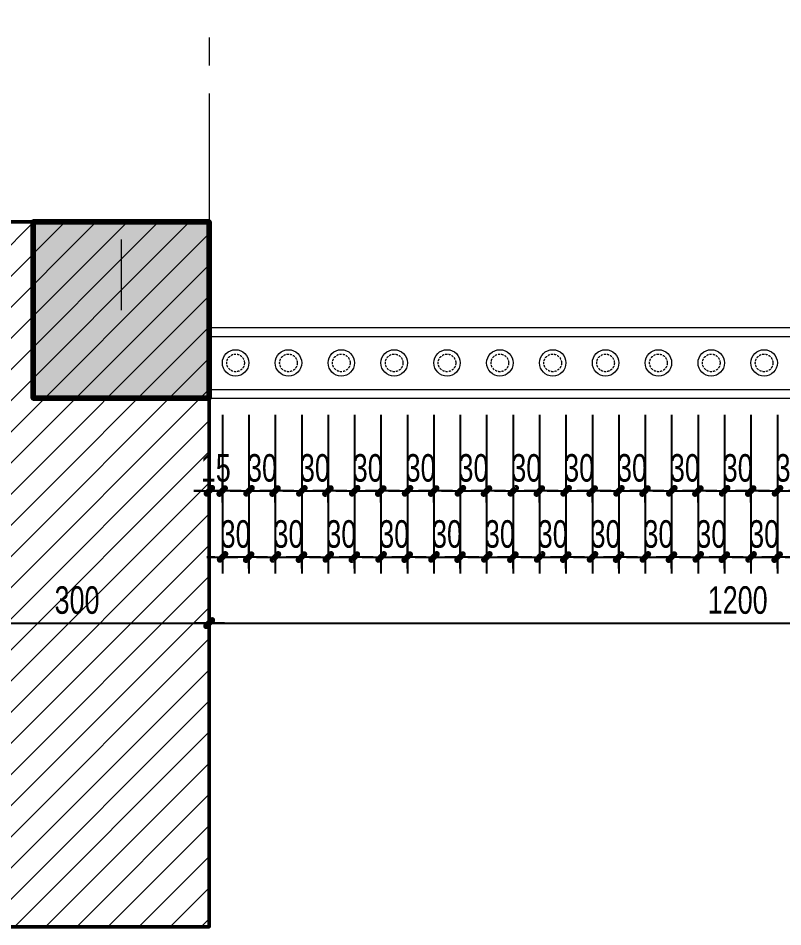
# Model space of a CAD drawing. Header units: inches. Extents: x 88947 to 296847, y 35049 to 161062.
# Drawn here: x 231767 to 233503, y 70366 to 72429 of the extents above; entities that cross this region are included whole.
import ezdxf

# ---------------------------------------------------------------- set-up
doc = ezdxf.new("R2010")
doc.units = ezdxf.units.IN
doc.header["$MEASUREMENT"] = 0
doc.header["$PDMODE"] = 1
for name, pattern in [('ACAD_ISO03W100', [30, 12, -18]), ('CENTER', [50.8, 31.75, -6.35, 6.35, -6.35]), ('HIDDEN', [0.375, 0.25, -0.125])]:
    doc.linetypes.add(name, pattern=pattern)
for name, color, linetype, lineweight in [('A-Dims', 145, 'Continuous', 25), ('DIM', 7, 'Continuous', 25), ('HATCH', 8, 'Continuous', 5), ('KHUNG 1', 6, 'Continuous', 70), ('THAY', 3, 'Continuous', 18), ('TRUC', 252, 'ACAD_ISO03W100', 13), ('TUONG', 4, 'Continuous', 50)]:
    doc.layers.add(name, color=color, linetype=linetype, lineweight=lineweight)
doc.styles.add('VNI-HELVE-CONDENSE', font='VNARIAL.TTF', dxfattribs={"width": 0.7})
doc.dimstyles.new('TAS-25', dxfattribs={"dimscale": 25, "dimtxt": 2.5, "dimasz": 0.7, "dimexe": 1.5, "dimexo": 1.5, "dimgap": 0.8, "dimtad": 1, "dimdec": 0, "dimlfac": 0.5, "dimzin": 3, "dimdsep": 46, "dimtxsty": 'VNI-HELVE-CONDENSE', "dimblk": 'TICK', "dimcen": 2.5, "dimclrt": 71, "dimazin": 2, "dimtfac": 0.75, "dimtdec": 0, "dimtix": 1, "dimtmove": 2, "dimatfit": 2, "dimldrblk": 'TICK123', "dimfxl": 1.5, "dimtolj": 1, "dimtzin": 0, "dimarcsym": 0})

# ---------------------------------------------------------------- blocks, each defined once
blk = doc.blocks.new('TICK')
at = {"layer": 'A-Dims', "color": 1}
for p, q in [((0, 1.5), (0, -1.5)), ((-2, 0), (2, 0))]:
    blk.add_line(p, q, dxfattribs=at)
at = {"layer": 'A-Dims', "color": 1, "const_width": 0.788}
blk.add_lwpolyline([(-0.33, -0.35), (0.38, 0.38)], dxfattribs=at)
at = {"layer": 'A-Dims', "color": 1, "const_width": 0.394}
for points in [[(0.24, 0.52, -0.414214), (0.52, 0.52, -1)], [(0.52, 0.52, -0.414214), (0.52, 0.24, -1)], [(-0.47, -0.21, 0.414214), (-0.47, -0.49, 1)], [(-0.47, -0.49, 0.414214), (-0.19, -0.49, 1)]]:
    blk.add_lwpolyline(points, format="xyb", dxfattribs=at)
blk = doc.blocks.new('*D1619')
at = {"layer": 'Defpoints', "color": 0}
for p in [(232410.4, 71566.3), (232470.4, 71566.3), (232470.4, 71355.7)]:
    blk.add_point(p, dxfattribs=at)
at = {"layer": 'DIM', "color": 0, "lineweight": -2}
for p, q in [((232410.4, 71528.8), (232410.4, 71318.2)), ((232470.4, 71528.8), (232470.4, 71318.2)), ((232392.9, 71355.7), (232375.4, 71355.7)), ((232410.4, 71355.7), (232470.4, 71355.7)), ((232487.9, 71355.7), (232505.4, 71355.7))]:
    blk.add_line(p, q, dxfattribs=at)
at = {"layer": 'DIM', "color": 0, "lineweight": -2, "xscale": 17.5, "yscale": 17.5, "zscale": 17.5}
blk.add_blockref('TICK', (232410.4, 71355.7), dxfattribs=at)
at = {"layer": 'DIM', "color": 0, "lineweight": -2, "xscale": 17.5, "yscale": 17.5, "zscale": 17.5, "rotation": 180}
blk.add_blockref('TICK', (232470.4, 71355.7), dxfattribs=at)
at = {"layer": 'DIM', "color": 71, "insert": (232440.4, 71407.6), "char_height": 62.5, "attachment_point": 5, "style": 'VNI-HELVE-CONDENSE'}
blk.add_mtext('\\A1;30', dxfattribs=at)
blk = doc.blocks.new('TICK123')
at = {"layer": 'A-Dims', "color": 1}
blk.add_lwpolyline([(0.05, 0, 0, 0.84, 0), (-2.11, 0, 8.4, 8.4, 0)], format="xyseb", dxfattribs=at)
blk = doc.blocks.new('*D1620')
at = {"layer": 'Defpoints', "color": 0}
for p in [(232470.4, 71566.3), (232530.4, 71566.3), (232530.4, 71205.7)]:
    blk.add_point(p, dxfattribs=at)
at = {"layer": 'DIM', "color": 0, "lineweight": -2}
for p, q in [((232470.4, 71528.8), (232470.4, 71168.2)), ((232530.4, 71528.8), (232530.4, 71168.2)), ((232452.9, 71205.7), (232435.4, 71205.7)), ((232470.4, 71205.7), (232530.4, 71205.7)), ((232547.9, 71205.7), (232565.4, 71205.7))]:
    blk.add_line(p, q, dxfattribs=at)
at = {"layer": 'DIM', "color": 0, "lineweight": -2, "xscale": 17.5, "yscale": 17.5, "zscale": 17.5}
blk.add_blockref('TICK', (232470.4, 71205.7), dxfattribs=at)
at = {"layer": 'DIM', "color": 0, "lineweight": -2, "xscale": 17.5, "yscale": 17.5, "zscale": 17.5, "rotation": 180}
blk.add_blockref('TICK', (232530.4, 71205.7), dxfattribs=at)
at = {"layer": 'DIM', "color": 71, "insert": (232500.4, 71257.6), "char_height": 62.5, "attachment_point": 5, "style": 'VNI-HELVE-CONDENSE'}
blk.add_mtext('\\A1;30', dxfattribs=at)
blk = doc.blocks.new('*D1621')
at = {"layer": 'Defpoints', "color": 0}
for p in [(232530.4, 71566.3), (232590.4, 71566.3), (232590.4, 71355.7)]:
    blk.add_point(p, dxfattribs=at)
at = {"layer": 'DIM', "color": 0, "lineweight": -2}
for p, q in [((232530.4, 71528.8), (232530.4, 71318.2)), ((232590.4, 71528.8), (232590.4, 71318.2)), ((232512.9, 71355.7), (232495.4, 71355.7)), ((232530.4, 71355.7), (232590.4, 71355.7)), ((232607.9, 71355.7), (232625.4, 71355.7))]:
    blk.add_line(p, q, dxfattribs=at)
at = {"layer": 'DIM', "color": 0, "lineweight": -2, "xscale": 17.5, "yscale": 17.5, "zscale": 17.5}
blk.add_blockref('TICK', (232530.4, 71355.7), dxfattribs=at)
at = {"layer": 'DIM', "color": 0, "lineweight": -2, "xscale": 17.5, "yscale": 17.5, "zscale": 17.5, "rotation": 180}
blk.add_blockref('TICK', (232590.4, 71355.7), dxfattribs=at)
at = {"layer": 'DIM', "color": 71, "insert": (232560.4, 71407.6), "char_height": 62.5, "attachment_point": 5, "style": 'VNI-HELVE-CONDENSE'}
blk.add_mtext('\\A1;30', dxfattribs=at)
blk = doc.blocks.new('*D1622')
at = {"layer": 'Defpoints', "color": 0}
for p in [(232590.4, 71566.3), (232650.4, 71566.3), (232650.4, 71205.7)]:
    blk.add_point(p, dxfattribs=at)
at = {"layer": 'DIM', "color": 0, "lineweight": -2}
for p, q in [((232590.4, 71528.8), (232590.4, 71168.2)), ((232650.4, 71528.8), (232650.4, 71168.2)), ((232572.9, 71205.7), (232555.4, 71205.7)), ((232590.4, 71205.7), (232650.4, 71205.7)), ((232667.9, 71205.7), (232685.4, 71205.7))]:
    blk.add_line(p, q, dxfattribs=at)
at = {"layer": 'DIM', "color": 0, "lineweight": -2, "xscale": 17.5, "yscale": 17.5, "zscale": 17.5}
blk.add_blockref('TICK', (232590.4, 71205.7), dxfattribs=at)
at = {"layer": 'DIM', "color": 0, "lineweight": -2, "xscale": 17.5, "yscale": 17.5, "zscale": 17.5, "rotation": 180}
blk.add_blockref('TICK', (232650.4, 71205.7), dxfattribs=at)
at = {"layer": 'DIM', "color": 71, "insert": (232620.4, 71257.6), "char_height": 62.5, "attachment_point": 5, "style": 'VNI-HELVE-CONDENSE'}
blk.add_mtext('\\A1;30', dxfattribs=at)
blk = doc.blocks.new('*D1623')
at = {"layer": 'Defpoints', "color": 0}
for p in [(232650.4, 71566.3), (232710.4, 71566.3), (232710.4, 71355.7)]:
    blk.add_point(p, dxfattribs=at)
at = {"layer": 'DIM', "color": 0, "lineweight": -2}
for p, q in [((232650.4, 71528.8), (232650.4, 71318.2)), ((232710.4, 71528.8), (232710.4, 71318.2)), ((232632.9, 71355.7), (232615.4, 71355.7)), ((232650.4, 71355.7), (232710.4, 71355.7)), ((232727.9, 71355.7), (232745.4, 71355.7))]:
    blk.add_line(p, q, dxfattribs=at)
at = {"layer": 'DIM', "color": 0, "lineweight": -2, "xscale": 17.5, "yscale": 17.5, "zscale": 17.5}
blk.add_blockref('TICK', (232650.4, 71355.7), dxfattribs=at)
at = {"layer": 'DIM', "color": 0, "lineweight": -2, "xscale": 17.5, "yscale": 17.5, "zscale": 17.5, "rotation": 180}
blk.add_blockref('TICK', (232710.4, 71355.7), dxfattribs=at)
at = {"layer": 'DIM', "color": 71, "insert": (232680.4, 71407.6), "char_height": 62.5, "attachment_point": 5, "style": 'VNI-HELVE-CONDENSE'}
blk.add_mtext('\\A1;30', dxfattribs=at)
blk = doc.blocks.new('*D1624')
at = {"layer": 'Defpoints', "color": 0}
for p in [(232710.4, 71566.3), (232770.4, 71566.3), (232770.4, 71205.7)]:
    blk.add_point(p, dxfattribs=at)
at = {"layer": 'DIM', "color": 0, "lineweight": -2}
for p, q in [((232710.4, 71528.8), (232710.4, 71168.2)), ((232770.4, 71528.8), (232770.4, 71168.2)), ((232692.9, 71205.7), (232675.4, 71205.7)), ((232710.4, 71205.7), (232770.4, 71205.7)), ((232787.9, 71205.7), (232805.4, 71205.7))]:
    blk.add_line(p, q, dxfattribs=at)
at = {"layer": 'DIM', "color": 0, "lineweight": -2, "xscale": 17.5, "yscale": 17.5, "zscale": 17.5}
blk.add_blockref('TICK', (232710.4, 71205.7), dxfattribs=at)
at = {"layer": 'DIM', "color": 0, "lineweight": -2, "xscale": 17.5, "yscale": 17.5, "zscale": 17.5, "rotation": 180}
blk.add_blockref('TICK', (232770.4, 71205.7), dxfattribs=at)
at = {"layer": 'DIM', "color": 71, "insert": (232740.4, 71257.6), "char_height": 62.5, "attachment_point": 5, "style": 'VNI-HELVE-CONDENSE'}
blk.add_mtext('\\A1;30', dxfattribs=at)
blk = doc.blocks.new('*D1625')
at = {"layer": 'Defpoints', "color": 0}
for p in [(232770.4, 71566.3), (232830.4, 71566.3), (232830.4, 71355.7)]:
    blk.add_point(p, dxfattribs=at)
at = {"layer": 'DIM', "color": 0, "lineweight": -2}
for p, q in [((232770.4, 71528.8), (232770.4, 71318.2)), ((232830.4, 71528.8), (232830.4, 71318.2)), ((232752.9, 71355.7), (232735.4, 71355.7)), ((232770.4, 71355.7), (232830.4, 71355.7)), ((232847.9, 71355.7), (232865.4, 71355.7))]:
    blk.add_line(p, q, dxfattribs=at)
at = {"layer": 'DIM', "color": 0, "lineweight": -2, "xscale": 17.5, "yscale": 17.5, "zscale": 17.5}
blk.add_blockref('TICK', (232770.4, 71355.7), dxfattribs=at)
at = {"layer": 'DIM', "color": 0, "lineweight": -2, "xscale": 17.5, "yscale": 17.5, "zscale": 17.5, "rotation": 180}
blk.add_blockref('TICK', (232830.4, 71355.7), dxfattribs=at)
at = {"layer": 'DIM', "color": 71, "insert": (232800.4, 71407.6), "char_height": 62.5, "attachment_point": 5, "style": 'VNI-HELVE-CONDENSE'}
blk.add_mtext('\\A1;30', dxfattribs=at)
blk = doc.blocks.new('*D1626')
at = {"layer": 'Defpoints', "color": 0}
for p in [(232830.4, 71566.3), (232890.4, 71566.3), (232890.4, 71205.7)]:
    blk.add_point(p, dxfattribs=at)
at = {"layer": 'DIM', "color": 0, "lineweight": -2}
for p, q in [((232830.4, 71528.8), (232830.4, 71168.2)), ((232890.4, 71528.8), (232890.4, 71168.2)), ((232812.9, 71205.7), (232795.4, 71205.7)), ((232830.4, 71205.7), (232890.4, 71205.7)), ((232907.9, 71205.7), (232925.4, 71205.7))]:
    blk.add_line(p, q, dxfattribs=at)
at = {"layer": 'DIM', "color": 0, "lineweight": -2, "xscale": 17.5, "yscale": 17.5, "zscale": 17.5}
blk.add_blockref('TICK', (232830.4, 71205.7), dxfattribs=at)
at = {"layer": 'DIM', "color": 0, "lineweight": -2, "xscale": 17.5, "yscale": 17.5, "zscale": 17.5, "rotation": 180}
blk.add_blockref('TICK', (232890.4, 71205.7), dxfattribs=at)
at = {"layer": 'DIM', "color": 71, "insert": (232860.4, 71257.6), "char_height": 62.5, "attachment_point": 5, "style": 'VNI-HELVE-CONDENSE'}
blk.add_mtext('\\A1;30', dxfattribs=at)
blk = doc.blocks.new('*D1627')
at = {"layer": 'Defpoints', "color": 0}
for p in [(232890.4, 71566.3), (232950.4, 71566.3), (232950.4, 71355.7)]:
    blk.add_point(p, dxfattribs=at)
at = {"layer": 'DIM', "color": 0, "lineweight": -2}
for p, q in [((232890.4, 71528.8), (232890.4, 71318.2)), ((232950.4, 71528.8), (232950.4, 71318.2)), ((232872.9, 71355.7), (232855.4, 71355.7)), ((232890.4, 71355.7), (232950.4, 71355.7)), ((232967.9, 71355.7), (232985.4, 71355.7))]:
    blk.add_line(p, q, dxfattribs=at)
at = {"layer": 'DIM', "color": 0, "lineweight": -2, "xscale": 17.5, "yscale": 17.5, "zscale": 17.5}
blk.add_blockref('TICK', (232890.4, 71355.7), dxfattribs=at)
at = {"layer": 'DIM', "color": 0, "lineweight": -2, "xscale": 17.5, "yscale": 17.5, "zscale": 17.5, "rotation": 180}
blk.add_blockref('TICK', (232950.4, 71355.7), dxfattribs=at)
at = {"layer": 'DIM', "color": 71, "insert": (232920.4, 71407.6), "char_height": 62.5, "attachment_point": 5, "style": 'VNI-HELVE-CONDENSE'}
blk.add_mtext('\\A1;30', dxfattribs=at)
blk = doc.blocks.new('*D1628')
at = {"layer": 'Defpoints', "color": 0}
for p in [(232950.4, 71566.3), (233010.4, 71566.3), (233010.4, 71205.7)]:
    blk.add_point(p, dxfattribs=at)
at = {"layer": 'DIM', "color": 0, "lineweight": -2}
for p, q in [((232950.4, 71528.8), (232950.4, 71168.2)), ((233010.4, 71528.8), (233010.4, 71168.2)), ((232932.9, 71205.7), (232915.4, 71205.7)), ((232950.4, 71205.7), (233010.4, 71205.7)), ((233027.9, 71205.7), (233045.4, 71205.7))]:
    blk.add_line(p, q, dxfattribs=at)
at = {"layer": 'DIM', "color": 0, "lineweight": -2, "xscale": 17.5, "yscale": 17.5, "zscale": 17.5}
blk.add_blockref('TICK', (232950.4, 71205.7), dxfattribs=at)
at = {"layer": 'DIM', "color": 0, "lineweight": -2, "xscale": 17.5, "yscale": 17.5, "zscale": 17.5, "rotation": 180}
blk.add_blockref('TICK', (233010.4, 71205.7), dxfattribs=at)
at = {"layer": 'DIM', "color": 71, "insert": (232980.4, 71257.6), "char_height": 62.5, "attachment_point": 5, "style": 'VNI-HELVE-CONDENSE'}
blk.add_mtext('\\A1;30', dxfattribs=at)
blk = doc.blocks.new('*D1629')
at = {"layer": 'Defpoints', "color": 0}
for p in [(233010.4, 71566.3), (233070.4, 71566.3), (233070.4, 71355.7)]:
    blk.add_point(p, dxfattribs=at)
at = {"layer": 'DIM', "color": 0, "lineweight": -2}
for p, q in [((233010.4, 71528.8), (233010.4, 71318.2)), ((233070.4, 71528.8), (233070.4, 71318.2)), ((232992.9, 71355.7), (232975.4, 71355.7)), ((233010.4, 71355.7), (233070.4, 71355.7)), ((233087.9, 71355.7), (233105.4, 71355.7))]:
    blk.add_line(p, q, dxfattribs=at)
at = {"layer": 'DIM', "color": 0, "lineweight": -2, "xscale": 17.5, "yscale": 17.5, "zscale": 17.5}
blk.add_blockref('TICK', (233010.4, 71355.7), dxfattribs=at)
at = {"layer": 'DIM', "color": 0, "lineweight": -2, "xscale": 17.5, "yscale": 17.5, "zscale": 17.5, "rotation": 180}
blk.add_blockref('TICK', (233070.4, 71355.7), dxfattribs=at)
at = {"layer": 'DIM', "color": 71, "insert": (233040.4, 71407.6), "char_height": 62.5, "attachment_point": 5, "style": 'VNI-HELVE-CONDENSE'}
blk.add_mtext('\\A1;30', dxfattribs=at)
blk = doc.blocks.new('*D1630')
at = {"layer": 'Defpoints', "color": 0}
for p in [(233070.4, 71566.3), (233130.4, 71566.3), (233130.4, 71205.7)]:
    blk.add_point(p, dxfattribs=at)
at = {"layer": 'DIM', "color": 0, "lineweight": -2}
for p, q in [((233070.4, 71528.8), (233070.4, 71168.2)), ((233130.4, 71528.8), (233130.4, 71168.2)), ((233052.9, 71205.7), (233035.4, 71205.7)), ((233070.4, 71205.7), (233130.4, 71205.7)), ((233147.9, 71205.7), (233165.4, 71205.7))]:
    blk.add_line(p, q, dxfattribs=at)
at = {"layer": 'DIM', "color": 0, "lineweight": -2, "xscale": 17.5, "yscale": 17.5, "zscale": 17.5}
blk.add_blockref('TICK', (233070.4, 71205.7), dxfattribs=at)
at = {"layer": 'DIM', "color": 0, "lineweight": -2, "xscale": 17.5, "yscale": 17.5, "zscale": 17.5, "rotation": 180}
blk.add_blockref('TICK', (233130.4, 71205.7), dxfattribs=at)
at = {"layer": 'DIM', "color": 71, "insert": (233100.4, 71257.6), "char_height": 62.5, "attachment_point": 5, "style": 'VNI-HELVE-CONDENSE'}
blk.add_mtext('\\A1;30', dxfattribs=at)
blk = doc.blocks.new('*D1631')
at = {"layer": 'Defpoints', "color": 0}
for p in [(233130.4, 71566.3), (233190.4, 71566.3), (233190.4, 71355.7)]:
    blk.add_point(p, dxfattribs=at)
at = {"layer": 'DIM', "color": 0, "lineweight": -2}
for p, q in [((233130.4, 71528.8), (233130.4, 71318.2)), ((233190.4, 71528.8), (233190.4, 71318.2)), ((233112.9, 71355.7), (233095.4, 71355.7)), ((233130.4, 71355.7), (233190.4, 71355.7)), ((233207.9, 71355.7), (233225.4, 71355.7))]:
    blk.add_line(p, q, dxfattribs=at)
at = {"layer": 'DIM', "color": 0, "lineweight": -2, "xscale": 17.5, "yscale": 17.5, "zscale": 17.5}
blk.add_blockref('TICK', (233130.4, 71355.7), dxfattribs=at)
at = {"layer": 'DIM', "color": 0, "lineweight": -2, "xscale": 17.5, "yscale": 17.5, "zscale": 17.5, "rotation": 180}
blk.add_blockref('TICK', (233190.4, 71355.7), dxfattribs=at)
at = {"layer": 'DIM', "color": 71, "insert": (233160.4, 71407.6), "char_height": 62.5, "attachment_point": 5, "style": 'VNI-HELVE-CONDENSE'}
blk.add_mtext('\\A1;30', dxfattribs=at)
blk = doc.blocks.new('*D1632')
at = {"layer": 'Defpoints', "color": 0}
for p in [(233190.4, 71566.3), (233250.4, 71566.3), (233250.4, 71205.7)]:
    blk.add_point(p, dxfattribs=at)
at = {"layer": 'DIM', "color": 0, "lineweight": -2}
for p, q in [((233190.4, 71528.8), (233190.4, 71168.2)), ((233250.4, 71528.8), (233250.4, 71168.2)), ((233172.9, 71205.7), (233155.4, 71205.7)), ((233190.4, 71205.7), (233250.4, 71205.7)), ((233267.9, 71205.7), (233285.4, 71205.7))]:
    blk.add_line(p, q, dxfattribs=at)
at = {"layer": 'DIM', "color": 0, "lineweight": -2, "xscale": 17.5, "yscale": 17.5, "zscale": 17.5}
blk.add_blockref('TICK', (233190.4, 71205.7), dxfattribs=at)
at = {"layer": 'DIM', "color": 0, "lineweight": -2, "xscale": 17.5, "yscale": 17.5, "zscale": 17.5, "rotation": 180}
blk.add_blockref('TICK', (233250.4, 71205.7), dxfattribs=at)
at = {"layer": 'DIM', "color": 71, "insert": (233220.4, 71257.6), "char_height": 62.5, "attachment_point": 5, "style": 'VNI-HELVE-CONDENSE'}
blk.add_mtext('\\A1;30', dxfattribs=at)
blk = doc.blocks.new('*D1633')
at = {"layer": 'Defpoints', "color": 0}
for p in [(233250.4, 71566.3), (233310.4, 71566.3), (233310.4, 71355.7)]:
    blk.add_point(p, dxfattribs=at)
at = {"layer": 'DIM', "color": 0, "lineweight": -2}
for p, q in [((233250.4, 71528.8), (233250.4, 71318.2)), ((233310.4, 71528.8), (233310.4, 71318.2)), ((233232.9, 71355.7), (233215.4, 71355.7)), ((233250.4, 71355.7), (233310.4, 71355.7)), ((233327.9, 71355.7), (233345.4, 71355.7))]:
    blk.add_line(p, q, dxfattribs=at)
at = {"layer": 'DIM', "color": 0, "lineweight": -2, "xscale": 17.5, "yscale": 17.5, "zscale": 17.5}
blk.add_blockref('TICK', (233250.4, 71355.7), dxfattribs=at)
at = {"layer": 'DIM', "color": 0, "lineweight": -2, "xscale": 17.5, "yscale": 17.5, "zscale": 17.5, "rotation": 180}
blk.add_blockref('TICK', (233310.4, 71355.7), dxfattribs=at)
at = {"layer": 'DIM', "color": 71, "insert": (233280.4, 71407.6), "char_height": 62.5, "attachment_point": 5, "style": 'VNI-HELVE-CONDENSE'}
blk.add_mtext('\\A1;30', dxfattribs=at)
blk = doc.blocks.new('*D1634')
at = {"layer": 'Defpoints', "color": 0}
for p in [(233310.4, 71566.3), (233370.4, 71566.3), (233370.4, 71205.7)]:
    blk.add_point(p, dxfattribs=at)
at = {"layer": 'DIM', "color": 0, "lineweight": -2}
for p, q in [((233310.4, 71528.8), (233310.4, 71168.2)), ((233370.4, 71528.8), (233370.4, 71168.2)), ((233292.9, 71205.7), (233275.4, 71205.7)), ((233310.4, 71205.7), (233370.4, 71205.7)), ((233387.9, 71205.7), (233405.4, 71205.7))]:
    blk.add_line(p, q, dxfattribs=at)
at = {"layer": 'DIM', "color": 0, "lineweight": -2, "xscale": 17.5, "yscale": 17.5, "zscale": 17.5}
blk.add_blockref('TICK', (233310.4, 71205.7), dxfattribs=at)
at = {"layer": 'DIM', "color": 0, "lineweight": -2, "xscale": 17.5, "yscale": 17.5, "zscale": 17.5, "rotation": 180}
blk.add_blockref('TICK', (233370.4, 71205.7), dxfattribs=at)
at = {"layer": 'DIM', "color": 71, "insert": (233340.4, 71257.6), "char_height": 62.5, "attachment_point": 5, "style": 'VNI-HELVE-CONDENSE'}
blk.add_mtext('\\A1;30', dxfattribs=at)
blk = doc.blocks.new('*D1635')
at = {"layer": 'Defpoints', "color": 0}
for p in [(233370.4, 71566.3), (233430.4, 71566.3), (233430.4, 71355.7)]:
    blk.add_point(p, dxfattribs=at)
at = {"layer": 'DIM', "color": 0, "lineweight": -2}
for p, q in [((233370.4, 71528.8), (233370.4, 71318.2)), ((233430.4, 71528.8), (233430.4, 71318.2)), ((233352.9, 71355.7), (233335.4, 71355.7)), ((233370.4, 71355.7), (233430.4, 71355.7)), ((233447.9, 71355.7), (233465.4, 71355.7))]:
    blk.add_line(p, q, dxfattribs=at)
at = {"layer": 'DIM', "color": 0, "lineweight": -2, "xscale": 17.5, "yscale": 17.5, "zscale": 17.5}
blk.add_blockref('TICK', (233370.4, 71355.7), dxfattribs=at)
at = {"layer": 'DIM', "color": 0, "lineweight": -2, "xscale": 17.5, "yscale": 17.5, "zscale": 17.5, "rotation": 180}
blk.add_blockref('TICK', (233430.4, 71355.7), dxfattribs=at)
at = {"layer": 'DIM', "color": 71, "insert": (233400.4, 71407.6), "char_height": 62.5, "attachment_point": 5, "style": 'VNI-HELVE-CONDENSE'}
blk.add_mtext('\\A1;30', dxfattribs=at)
blk = doc.blocks.new('*D1636')
at = {"layer": 'Defpoints', "color": 0}
for p in [(233430.4, 71566.3), (233490.4, 71566.3), (233490.4, 71205.7)]:
    blk.add_point(p, dxfattribs=at)
at = {"layer": 'DIM', "color": 0, "lineweight": -2}
for p, q in [((233430.4, 71528.8), (233430.4, 71168.2)), ((233490.4, 71528.8), (233490.4, 71168.2)), ((233412.9, 71205.7), (233395.4, 71205.7)), ((233430.4, 71205.7), (233490.4, 71205.7)), ((233507.9, 71205.7), (233525.4, 71205.7))]:
    blk.add_line(p, q, dxfattribs=at)
at = {"layer": 'DIM', "color": 0, "lineweight": -2, "xscale": 17.5, "yscale": 17.5, "zscale": 17.5}
blk.add_blockref('TICK', (233430.4, 71205.7), dxfattribs=at)
at = {"layer": 'DIM', "color": 0, "lineweight": -2, "xscale": 17.5, "yscale": 17.5, "zscale": 17.5, "rotation": 180}
blk.add_blockref('TICK', (233490.4, 71205.7), dxfattribs=at)
at = {"layer": 'DIM', "color": 71, "insert": (233460.4, 71257.6), "char_height": 62.5, "attachment_point": 5, "style": 'VNI-HELVE-CONDENSE'}
blk.add_mtext('\\A1;30', dxfattribs=at)
blk = doc.blocks.new('*D1637')
at = {"layer": 'Defpoints', "color": 0}
for p in [(233490.4, 71566.3), (233550.4, 71566.3), (233550.4, 71355.7)]:
    blk.add_point(p, dxfattribs=at)
at = {"layer": 'DIM', "color": 0, "lineweight": -2}
for p, q in [((233490.4, 71528.8), (233490.4, 71318.2)), ((233550.4, 71528.8), (233550.4, 71318.2)), ((233472.9, 71355.7), (233455.4, 71355.7)), ((233490.4, 71355.7), (233550.4, 71355.7)), ((233567.9, 71355.7), (233585.4, 71355.7))]:
    blk.add_line(p, q, dxfattribs=at)
at = {"layer": 'DIM', "color": 0, "lineweight": -2, "xscale": 17.5, "yscale": 17.5, "zscale": 17.5}
blk.add_blockref('TICK', (233490.4, 71355.7), dxfattribs=at)
at = {"layer": 'DIM', "color": 0, "lineweight": -2, "xscale": 17.5, "yscale": 17.5, "zscale": 17.5, "rotation": 180}
blk.add_blockref('TICK', (233550.4, 71355.7), dxfattribs=at)
at = {"layer": 'DIM', "color": 71, "insert": (233520.4, 71407.6), "char_height": 62.5, "attachment_point": 5, "style": 'VNI-HELVE-CONDENSE'}
blk.add_mtext('\\A1;30', dxfattribs=at)
blk = doc.blocks.new('*D1705')
at = {"layer": 'Defpoints', "color": 0}
for p in [(231600.4, 71566.3), (232200.4, 71566.3), (232200.4, 71055.7)]:
    blk.add_point(p, dxfattribs=at)
at = {"layer": 'DIM', "color": 0, "lineweight": -2}
for p, q in [((231600.4, 71528.8), (231600.4, 71018.2)), ((232200.4, 71528.8), (232200.4, 71018.2)), ((231617.9, 71055.7), (232182.9, 71055.7))]:
    blk.add_line(p, q, dxfattribs=at)
at = {"layer": 'DIM', "color": 0, "lineweight": -2, "xscale": 17.5, "yscale": 17.5, "zscale": 17.5, "rotation": 180}
blk.add_blockref('TICK', (231600.4, 71055.7), dxfattribs=at)
at = {"layer": 'DIM', "color": 0, "lineweight": -2, "xscale": 17.5, "yscale": 17.5, "zscale": 17.5}
blk.add_blockref('TICK', (232200.4, 71055.7), dxfattribs=at)
at = {"layer": 'DIM', "color": 71, "insert": (231900.4, 71107.6), "char_height": 62.5, "attachment_point": 5, "style": 'VNI-HELVE-CONDENSE'}
blk.add_mtext('\\A1;300', dxfattribs=at)
blk = doc.blocks.new('*D1706')
at = {"layer": 'Defpoints', "color": 0}
for p in [(232200.4, 71566.3), (234600.4, 71566.3), (234600.4, 71055.7)]:
    blk.add_point(p, dxfattribs=at)
at = {"layer": 'DIM', "color": 0, "lineweight": -2}
for p, q in [((232200.4, 71528.8), (232200.4, 71018.2)), ((234600.4, 71528.8), (234600.4, 71018.2)), ((232217.9, 71055.7), (234582.9, 71055.7))]:
    blk.add_line(p, q, dxfattribs=at)
at = {"layer": 'DIM', "color": 0, "lineweight": -2, "xscale": 17.5, "yscale": 17.5, "zscale": 17.5, "rotation": 180}
blk.add_blockref('TICK', (232200.4, 71055.7), dxfattribs=at)
at = {"layer": 'DIM', "color": 0, "lineweight": -2, "xscale": 17.5, "yscale": 17.5, "zscale": 17.5}
blk.add_blockref('TICK', (234600.4, 71055.7), dxfattribs=at)
at = {"layer": 'DIM', "color": 71, "insert": (233400.4, 71107.6), "char_height": 62.5, "attachment_point": 5, "style": 'VNI-HELVE-CONDENSE'}
blk.add_mtext('\\A1;1200', dxfattribs=at)
blk = doc.blocks.new('A$C03A4483D')
at = {"layer": 'HATCH'}
h = blk.add_hatch(dxfattribs=at)
h.set_pattern_fill('ANSI31', color=256, scale=200, style=0)
h.set_pattern_definition([(45, (3500, -1500), (-17.6777, 17.6777), [])])
h.paths.add_polyline_path([(3700, -2000), (4000, -2000), (4000, -1200), (3700, -1200)])
at = {"layer": 'KHUNG 1'}
for points in [[(3800, -1200), (4000, -1200), (4000, -1400), (3800, -1400)], [(4000, -1200), (3800, -1200), (3800, -1400), (4000, -1400)]]:
    blk.add_lwpolyline(points, close=True, dxfattribs=at)
for points in [[(3800, -1400), (4000, -1400), (3800, -1200), (4000, -1200)], [(4000, -1400), (3800, -1400), (4000, -1200), (3800, -1200)]]:
    blk.add_solid(points, dxfattribs=at)
at = {"layer": 'TUONG'}
blk.add_lwpolyline([(3700, -2000), (4000, -2000), (4000, -1200), (3700, -1200)], close=True, dxfattribs=at)
blk = doc.blocks.new('*D2469')
at = {"layer": 'Defpoints', "color": 0}
for p in [(232350.4, 71566.3), (232410.4, 71566.3), (232410.4, 71205.7)]:
    blk.add_point(p, dxfattribs=at)
at = {"layer": 'DIM', "color": 0, "lineweight": -2}
for p, q in [((232350.4, 71528.8), (232350.4, 71168.2)), ((232410.4, 71528.8), (232410.4, 71168.2)), ((232332.9, 71205.7), (232315.4, 71205.7)), ((232350.4, 71205.7), (232410.4, 71205.7)), ((232427.9, 71205.7), (232445.4, 71205.7))]:
    blk.add_line(p, q, dxfattribs=at)
at = {"layer": 'DIM', "color": 0, "lineweight": -2, "xscale": 17.5, "yscale": 17.5, "zscale": 17.5}
blk.add_blockref('TICK', (232350.4, 71205.7), dxfattribs=at)
at = {"layer": 'DIM', "color": 0, "lineweight": -2, "xscale": 17.5, "yscale": 17.5, "zscale": 17.5, "rotation": 180}
blk.add_blockref('TICK', (232410.4, 71205.7), dxfattribs=at)
at = {"layer": 'DIM', "color": 71, "insert": (232380.4, 71257.6), "char_height": 62.5, "attachment_point": 5, "style": 'VNI-HELVE-CONDENSE'}
blk.add_mtext('\\A1;30', dxfattribs=at)
blk = doc.blocks.new('*D2471')
at = {"layer": 'Defpoints', "color": 0}
for p in [(232230.4, 71566.3), (232290.4, 71566.3), (232230.4, 71205.7)]:
    blk.add_point(p, dxfattribs=at)
at = {"layer": 'DIM', "color": 0, "lineweight": -2}
for p, q in [((232230.4, 71528.8), (232230.4, 71168.2)), ((232290.4, 71528.8), (232290.4, 71168.2)), ((232212.9, 71205.7), (232195.4, 71205.7)), ((232290.4, 71205.7), (232230.4, 71205.7)), ((232307.9, 71205.7), (232325.4, 71205.7))]:
    blk.add_line(p, q, dxfattribs=at)
at = {"layer": 'DIM', "color": 0, "lineweight": -2, "xscale": 17.5, "yscale": 17.5, "zscale": 17.5}
blk.add_blockref('TICK', (232230.4, 71205.7), dxfattribs=at)
at = {"layer": 'DIM', "color": 0, "lineweight": -2, "xscale": 17.5, "yscale": 17.5, "zscale": 17.5, "rotation": 180}
blk.add_blockref('TICK', (232290.4, 71205.7), dxfattribs=at)
at = {"layer": 'DIM', "color": 71, "insert": (232260.4, 71257.6), "char_height": 62.5, "attachment_point": 5, "style": 'VNI-HELVE-CONDENSE'}
blk.add_mtext('\\A1;30', dxfattribs=at)
blk = doc.blocks.new('*D2472')
at = {"layer": 'Defpoints', "color": 0}
for p in [(232200.4, 71566.3), (232230.4, 71566.3), (232200.4, 71355.7)]:
    blk.add_point(p, dxfattribs=at)
at = {"layer": 'DIM', "color": 0, "lineweight": -2}
for p, q in [((232200.4, 71528.8), (232200.4, 71318.2)), ((232230.4, 71528.8), (232230.4, 71318.2)), ((232182.9, 71355.7), (232165.4, 71355.7)), ((232230.4, 71355.7), (232200.4, 71355.7)), ((232247.9, 71355.7), (232265.4, 71355.7))]:
    blk.add_line(p, q, dxfattribs=at)
at = {"layer": 'DIM', "color": 0, "lineweight": -2, "xscale": 17.5, "yscale": 17.5, "zscale": 17.5}
blk.add_blockref('TICK', (232200.4, 71355.7), dxfattribs=at)
at = {"layer": 'DIM', "color": 0, "lineweight": -2, "xscale": 17.5, "yscale": 17.5, "zscale": 17.5, "rotation": 180}
blk.add_blockref('TICK', (232230.4, 71355.7), dxfattribs=at)
at = {"layer": 'DIM', "color": 71, "insert": (232215.4, 71407.6), "char_height": 62.5, "attachment_point": 5, "style": 'VNI-HELVE-CONDENSE'}
blk.add_mtext('\\A1;15', dxfattribs=at)
blk = doc.blocks.new('*D2473')
at = {"layer": 'Defpoints', "color": 0}
for p in [(232290.4, 71566.3), (232350.4, 71566.3), (232350.4, 71355.7)]:
    blk.add_point(p, dxfattribs=at)
at = {"layer": 'DIM', "color": 0, "lineweight": -2}
for p, q in [((232290.4, 71528.8), (232290.4, 71318.2)), ((232350.4, 71528.8), (232350.4, 71318.2)), ((232272.9, 71355.7), (232255.4, 71355.7)), ((232290.4, 71355.7), (232350.4, 71355.7)), ((232367.9, 71355.7), (232385.4, 71355.7))]:
    blk.add_line(p, q, dxfattribs=at)
at = {"layer": 'DIM', "color": 0, "lineweight": -2, "xscale": 17.5, "yscale": 17.5, "zscale": 17.5}
blk.add_blockref('TICK', (232290.4, 71355.7), dxfattribs=at)
at = {"layer": 'DIM', "color": 0, "lineweight": -2, "xscale": 17.5, "yscale": 17.5, "zscale": 17.5, "rotation": 180}
blk.add_blockref('TICK', (232350.4, 71355.7), dxfattribs=at)
at = {"layer": 'DIM', "color": 71, "insert": (232320.4, 71407.6), "char_height": 62.5, "attachment_point": 5, "style": 'VNI-HELVE-CONDENSE'}
blk.add_mtext('\\A1;30', dxfattribs=at)

msp = doc.modelspace()

# ---------------------------------------------------------------- linework, layer by layer
at = {"layer": 'THAY'}
for points in [[(232000.4, 71926.3), (232000.4, 71766.3)], [(232200.4, 71726.3), (234600.4, 71726.3)], [(232200.4, 71706.3), (234600.4, 71706.3)], [(232200.4, 71586.3), (234600.4, 71586.3)], [(232200.4, 71566.3), (234600.4, 71566.3)]]:
    msp.add_lwpolyline(points, dxfattribs=at)
for centre in [(232260.4, 71646.3), (232380.4, 71646.3), (232500.4, 71646.3), (232620.4, 71646.3), (232740.4, 71646.3), (232860.4, 71646.3), (232980.4, 71646.3), (233100.4, 71646.3), (233220.4, 71646.3), (233340.4, 71646.3), (233460.4, 71646.3)]:
    msp.add_circle(centre, 30, dxfattribs=at)
at = {"layer": 'THAY', "linetype": 'HIDDEN', "ltscale": 20}
for centre in [(232260.4, 71646.3), (232380.4, 71646.3), (232500.4, 71646.3), (232620.4, 71646.3), (232740.4, 71646.3), (232860.4, 71646.3), (232980.4, 71646.3), (233100.4, 71646.3), (233220.4, 71646.3), (233340.4, 71646.3), (233460.4, 71646.3)]:
    msp.add_circle(centre, 20, dxfattribs=at)
at = {"layer": 'TRUC', "linetype": 'CENTER', "ltscale": 10}
msp.add_lwpolyline([(232200.4, 76321.7), (232200.4, 70470.2)], dxfattribs=at)

# ---------------------------------------------------------------- block references
at = {"layer": 'TUONG', "xscale": 2, "yscale": 2, "zscale": 2}
msp.add_blockref('A$C03A4483D', (224200.4, 74366.3), dxfattribs=at)

# ---------------------------------------------------------------- dimensions: what is measured, and where the dimension line sits
at = {"layer": 'DIM'}
for base, p1, p2, picture, middle in [((232200.4, 71055.7), (231600.4, 71566.3), (232200.4, 71566.3), '*D1705', (231900.4, 71107.6)), ((234600.4, 71055.7), (232200.4, 71566.3), (234600.4, 71566.3), '*D1706', (233400.4, 71107.6)), ((232350.4, 71355.7), (232290.4, 71566.3), (232350.4, 71566.3), '*D2473', (232320.4, 71407.6)), ((232410.4, 71205.7), (232350.4, 71566.3), (232410.4, 71566.3), '*D2469', (232380.4, 71257.6)), ((232470.4, 71355.7), (232410.4, 71566.3), (232470.4, 71566.3), '*D1619', (232440.4, 71407.6)), ((232530.4, 71205.7), (232470.4, 71566.3), (232530.4, 71566.3), '*D1620', (232500.4, 71257.6)), ((232590.4, 71355.7), (232530.4, 71566.3), (232590.4, 71566.3), '*D1621', (232560.4, 71407.6)), ((232650.4, 71205.7), (232590.4, 71566.3), (232650.4, 71566.3), '*D1622', (232620.4, 71257.6)), ((232710.4, 71355.7), (232650.4, 71566.3), (232710.4, 71566.3), '*D1623', (232680.4, 71407.6)), ((232770.4, 71205.7), (232710.4, 71566.3), (232770.4, 71566.3), '*D1624', (232740.4, 71257.6)), ((232830.4, 71355.7), (232770.4, 71566.3), (232830.4, 71566.3), '*D1625', (232800.4, 71407.6)), ((232890.4, 71205.7), (232830.4, 71566.3), (232890.4, 71566.3), '*D1626', (232860.4, 71257.6)), ((232950.4, 71355.7), (232890.4, 71566.3), (232950.4, 71566.3), '*D1627', (232920.4, 71407.6)), ((233010.4, 71205.7), (232950.4, 71566.3), (233010.4, 71566.3), '*D1628', (232980.4, 71257.6)), ((233070.4, 71355.7), (233010.4, 71566.3), (233070.4, 71566.3), '*D1629', (233040.4, 71407.6)), ((233130.4, 71205.7), (233070.4, 71566.3), (233130.4, 71566.3), '*D1630', (233100.4, 71257.6)), ((233190.4, 71355.7), (233130.4, 71566.3), (233190.4, 71566.3), '*D1631', (233160.4, 71407.6)), ((233250.4, 71205.7), (233190.4, 71566.3), (233250.4, 71566.3), '*D1632', (233220.4, 71257.6)), ((233310.4, 71355.7), (233250.4, 71566.3), (233310.4, 71566.3), '*D1633', (233280.4, 71407.6)), ((233370.4, 71205.7), (233310.4, 71566.3), (233370.4, 71566.3), '*D1634', (233340.4, 71257.6)), ((233430.4, 71355.7), (233370.4, 71566.3), (233430.4, 71566.3), '*D1635', (233400.4, 71407.6)), ((233490.4, 71205.7), (233430.4, 71566.3), (233490.4, 71566.3), '*D1636', (233460.4, 71257.6)), ((233550.4, 71355.7), (233490.4, 71566.3), (233550.4, 71566.3), '*D1637', (233520.4, 71407.6))]:
    dim = msp.add_linear_dim(base=base, p1=p1, p2=p2, dimstyle='TAS-25', dxfattribs=at)
    dim.commit()
    dim.dimension.update_dxf_attribs({"geometry": picture, "text_midpoint": middle})
for base, p1, p2, picture, middle in [((232200.4, 71355.7), (232230.4, 71566.3), (232200.4, 71566.3), '*D2472', (232215.4, 71407.6)), ((232230.4, 71205.7), (232290.4, 71566.3), (232230.4, 71566.3), '*D2471', (232260.4, 71257.6))]:
    dim = msp.add_linear_dim(base=base, p1=p1, p2=p2, angle=180, dimstyle='TAS-25', dxfattribs=at)
    dim.commit()
    dim.dimension.update_dxf_attribs({"geometry": picture, "text_midpoint": middle})

doc.saveas('drawing.dxf')
